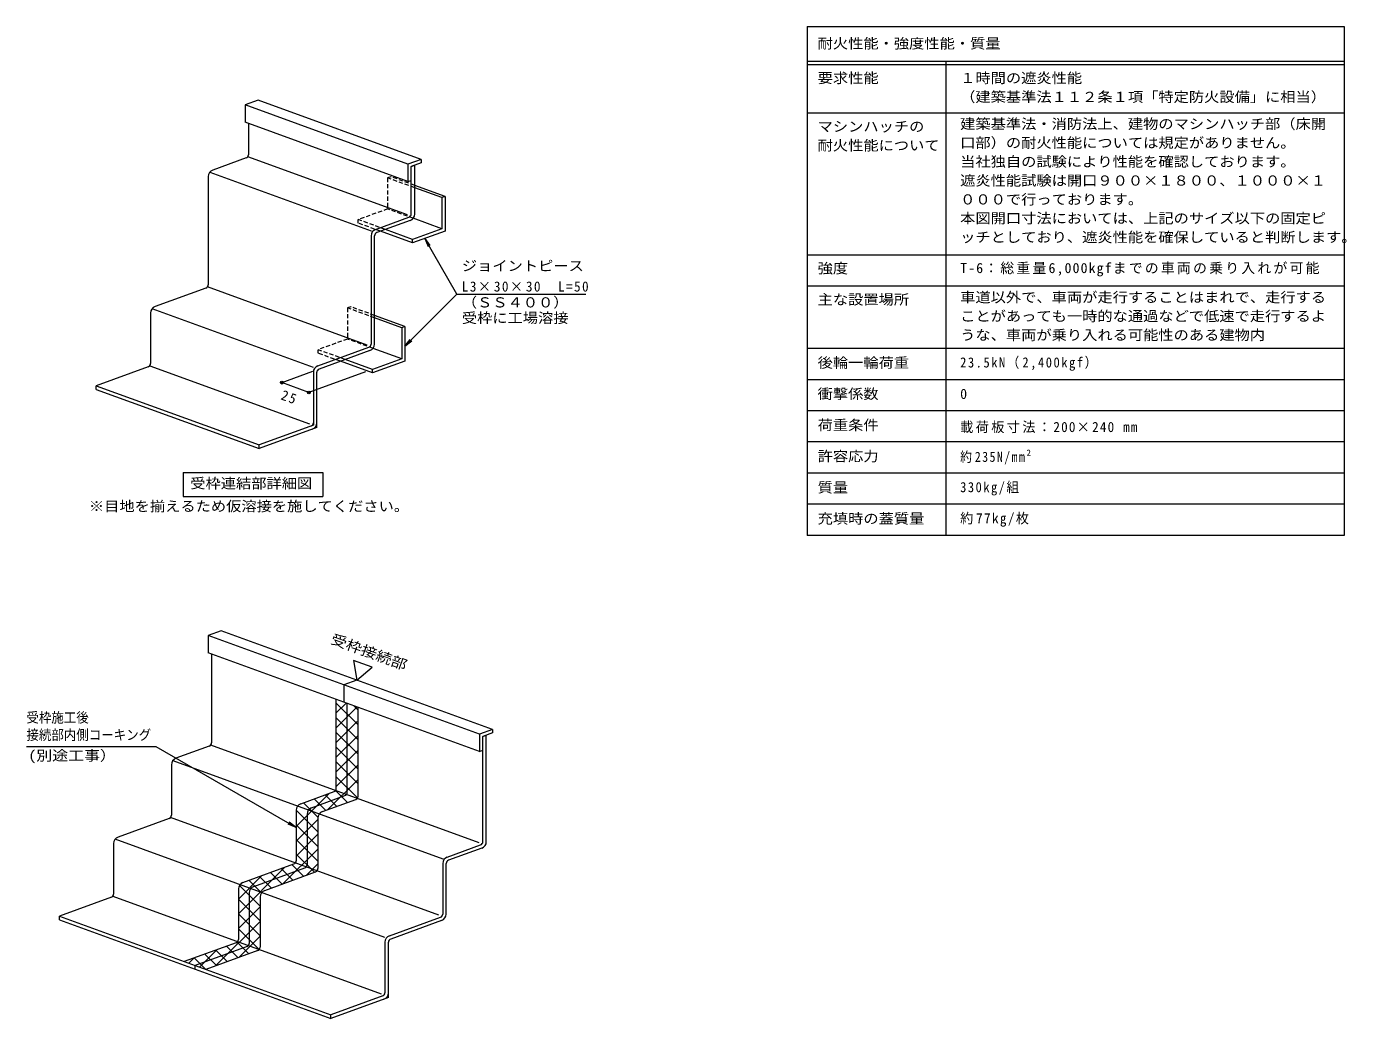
# Model space of a CAD drawing. Units: millimetres on the paper, enlarged 2 times, with parts at other scales. Extents: x -751 to 782, y -550 to 532.
# Drawn here: x 20 to 782, y -41 to 532 of the extents above; entities that cross this region are included whole.
import ezdxf
from ezdxf.enums import TextEntityAlignment as Align

# ---------------------------------------------------------------- set-up
doc = ezdxf.new("R2010")
doc.units = ezdxf.units.MM
doc.header["$LTSCALE"] = 2
doc.header["$PDMODE"] = 32
doc.header["$PDSIZE"] = 1.6
doc.linetypes.add('DASHED1', pattern=[1.8, 1.2, -0.6])
for name, color, linetype, lineweight in [('E-1', 2, 'Continuous', 9), ('E-2', 7, 'Continuous', 9), ('E-3', 4, 'Continuous', 9), ('E-5', 7, 'Continuous', 9), ('E-A', 5, 'Continuous', 5), ('E-F', 7, 'Continuous', 9), ('F-5_F-5ﾚｲﾔ', 7, 'Continuous', 9), ('F-F_F-Fﾚｲﾔ', 2, 'Continuous', 9)]:
    doc.layers.add(name, color=color, linetype=linetype, lineweight=lineweight)
doc.styles.add('ＭＳ ゴシック', font='')
doc.styles.get('ＭＳ ゴシック').set_extended_font_data('MS Gothic')

msp = doc.modelspace()

# ---------------------------------------------------------------- linework, layer by layer
at = {"layer": 'E-1'}
for p, q in [((148.463, 475.933), (148.463, 457.902)), ((147.147, 456.022), (127.916, 449.023)), ((240.216, 423.106), (148.03, 456.659)), ((242.432, 451.099), (244.437, 451.829)), ((242.432, 423.7), (242.432, 451.099)), ((244.437, 423.696), (244.437, 451.829)), ((125.284, 445.264), (125.284, 382.798)), ((126.15, 447.749), (219.253, 413.863)), ((221.885, 414.821), (241.116, 421.82)), ((241.805, 419.938), (222.574, 412.938)), ((219.253, 411.062), (219.253, 348.596)), ((221.258, 348.593), (221.258, 411.059)), ((217.037, 348.003), (124.851, 381.556)), ((123.968, 380.919), (94.588, 370.226)), ((91.956, 366.467), (91.956, 337.335)), ((185.925, 335.066), (92.822, 368.952)), ((188.557, 336.024), (217.937, 346.717)), ((218.626, 344.834), (189.246, 334.141)), ((90.64, 335.455), (60.633, 324.534)), ((91.523, 336.092), (183.709, 302.539)), ((185.925, 332.265), (185.925, 301.732)), ((187.93, 300.329), (187.93, 332.262)), ((60.633, 324.534), (154.602, 290.332)), ((60.633, 322.4), (60.633, 324.534)), ((60.633, 322.4), (154.602, 288.198)), ((185.925, 301.732), (154.602, 290.332)), ((187.93, 300.329), (154.602, 288.198)), ((154.602, 288.198), (154.602, 290.332)), ((127.154, 169.634), (127.154, 118.269)), ((205.462, 89.767), (205.462, 141.132)), ((283.769, 121.999), (285.774, 122.728)), ((283.769, 61.266), (283.769, 121.999)), ((285.774, 61.262), (285.774, 122.728)), ((125.838, 116.39), (106.607, 109.39)), ((281.553, 60.672), (126.721, 117.026)), ((104.841, 108.117), (260.59, 51.429)), ((103.975, 105.631), (103.975, 76.499)), ((184.914, 80.888), (204.146, 87.888)), ((182.282, 77.13), (182.282, 47.998)), ((102.659, 74.62), (73.279, 63.926)), ((258.374, 18.902), (103.542, 75.256)), ((227.262, 5.965), (71.513, 62.653)), ((70.647, 60.168), (70.647, 31.036)), ((263.222, 52.387), (282.453, 59.386)), ((283.142, 57.504), (263.911, 50.504)), ((151.587, 35.425), (180.966, 46.118)), ((260.59, 48.628), (260.59, 19.496)), ((262.595, 19.493), (262.595, 48.625)), ((148.955, 31.666), (148.955, 2.534)), ((69.331, 29.156), (39.324, 18.235)), ((70.214, 29.793), (225.046, -26.562)), ((39.324, 18.235), (195.939, -38.769)), ((39.324, 16.101), (39.324, 18.235)), ((39.324, 16.101), (195.939, -40.902)), ((229.894, 6.923), (259.274, 17.617)), ((259.963, 15.734), (230.583, 5.04)), ((147.639, 0.655), (117.632, -10.267)), ((227.262, 3.164), (227.262, -25.968)), ((229.267, -28.772), (229.267, 3.161)), ((117.632, -12.4), (117.632, -10.267)), ((225.946, -27.847), (195.939, -38.769)), ((229.267, -28.772), (195.939, -40.902)), ((195.939, -40.902), (195.939, -38.769))]:
    msp.add_line(p, q, dxfattribs=at)
for centre, radius, start, end in [((146.463, 457.902), 2, 290, 0), ((129.284, 445.264), 4, 110, 180), ((240.432, 423.7), 2, 290, 0), ((240.437, 423.696), 4, 290, 0), ((223.253, 411.062), 4, 110, 180), ((223.258, 411.059), 2, 110, 180), ((123.284, 382.798), 2, 290, 0), ((95.956, 366.467), 4, 110, 180), ((217.253, 348.596), 2, 290, 0), ((217.258, 348.593), 4, 290, 0), ((89.956, 337.335), 2, 290, 0), ((189.925, 332.265), 4, 110, 180), ((189.93, 332.262), 2, 110, 180), ((183.925, 303.133), 2, 290, 0), ((183.93, 303.129), 4, 290, 0), ((125.154, 118.269), 2, 290, 0), ((107.975, 105.631), 4, 110, 180), ((203.462, 89.767), 2, 290, 0), ((101.975, 76.499), 2, 290, 0), ((186.282, 77.13), 4, 110, 180), ((74.647, 60.168), 4, 110, 180), ((281.769, 61.266), 2, 290, 0), ((281.774, 61.262), 4, 290, 0), ((180.282, 47.998), 2, 290, 0), ((264.59, 48.628), 4, 110, 180), ((264.595, 48.625), 2, 110, 180), ((68.647, 31.036), 2, 290, 0), ((152.955, 31.666), 4, 110, 180), ((258.59, 19.496), 2, 290, 0), ((258.595, 19.493), 4, 290, 0), ((146.955, 2.534), 2, 290, 0), ((231.262, 3.164), 4, 110, 180), ((231.267, 3.161), 2, 110, 180), ((225.262, -25.968), 2, 290, 0), ((225.267, -25.971), 4, 290, 0)]:
    msp.add_arc(centre, radius, start, end, dxfattribs=at)
at = {"layer": 'E-2'}
for p, q in [((250.196, 409.535), (252.109, 404.916)), ((268.801, 377.309), (343.138, 377.309)), ((238.799, 347.306), (242.766, 350.35))]:
    msp.add_line(p, q, dxfattribs=at)
for points in [[(268.801, 377.309), (250.196, 409.535), (253.239, 405.568)], [(268.801, 377.309), (238.799, 347.306), (241.843, 351.273)]]:
    msp.add_lwpolyline(points, dxfattribs=at)
at = {"layer": 'E-3'}
for p, q in [((240.553, 452.415), (146.584, 486.617)), ((240.553, 442.415), (146.584, 476.617)), ((248.07, 453.151), (242.432, 451.099)), ((248.07, 455.151), (248.07, 453.151)), ((281.89, 123.315), (125.274, 180.318)), ((281.89, 113.315), (125.274, 170.318)), ((211.1, 154.552), (203.582, 151.816)), ((203.582, 151.816), (203.582, 141.816)), ((289.407, 124.051), (283.769, 121.999)), ((289.407, 126.051), (289.407, 124.051))]:
    msp.add_line(p, q, dxfattribs=at)
for points in [[(248.07, 455.151), (154.101, 489.353), (146.584, 486.617), (146.584, 476.617)], [(248.07, 455.151), (240.553, 452.415), (240.553, 442.415)], [(240.553, 442.415), (242.432, 443.099), (242.432, 451.099)], [(289.407, 126.051), (132.792, 183.054), (125.274, 180.318), (125.274, 170.318)], [(289.407, 126.051), (281.89, 123.315), (281.89, 113.315)], [(281.89, 113.315), (283.769, 113.999), (283.769, 121.999)]]:
    msp.add_lwpolyline(points, dxfattribs=at)
at = {"layer": 'E-5'}
for p, q in [((110.803, 274.473), (110.803, 260.473)), ((110.803, 274.473), (191.404, 274.473)), ((191.404, 274.473), (191.404, 260.473)), ((110.803, 260.473), (191.404, 260.473)), ((176.018, 69.433), (172.051, 72.477))]:
    msp.add_line(p, q, dxfattribs=at)
msp.add_lwpolyline([(219.945, 161.975), (209.095, 165.924), (211.1, 154.552)], close=True, dxfattribs=at)
msp.add_lwpolyline([(20.308, 116.192), (95.029, 116.192), (176.018, 69.433), (171.398, 71.347)], dxfattribs=at)
at = {"layer": 'E-A', "linetype": 'DASHED1'}
for p, q in [((230.655, 445.224), (228.775, 444.54)), ((244.437, 438.84), (228.775, 444.54)), ((228.775, 444.54), (228.775, 426.596)), ((244.437, 440.208), (230.655, 445.224)), ((211.861, 418.384), (211.861, 420.439)), ((227.522, 414.739), (211.861, 420.439)), ((224.698, 413.711), (211.861, 418.384)), ((207.476, 370.121), (205.596, 369.437)), ((221.258, 363.736), (205.596, 369.437)), ((205.596, 369.437), (205.596, 351.493)), ((221.258, 365.105), (207.476, 370.121)), ((188.682, 343.28), (188.682, 345.336)), ((204.343, 339.636), (188.682, 345.336)), ((201.519, 338.608), (188.682, 343.28))]:
    msp.add_line(p, q, dxfattribs=at)
at = {"layer": 'E-A'}
for p, q in [((261.978, 433.823), (244.437, 440.208)), ((260.099, 433.139), (244.437, 438.84)), ((261.978, 433.823), (260.099, 433.139)), ((260.099, 433.139), (260.099, 415.195)), ((260.099, 415.195), (243.571, 421.211)), ((243.184, 406.983), (224.698, 413.711)), ((243.184, 409.039), (227.522, 414.739)), ((260.099, 415.195), (243.184, 409.039)), ((243.184, 406.983), (243.184, 409.039)), ((238.799, 358.72), (221.258, 365.105)), ((236.919, 358.036), (221.258, 363.736)), ((238.799, 358.72), (236.919, 358.036)), ((236.919, 358.036), (236.919, 340.092)), ((236.919, 340.092), (220.392, 346.108)), ((220.005, 331.88), (201.519, 338.608)), ((220.005, 333.936), (204.343, 339.636)), ((236.919, 340.092), (220.005, 333.936)), ((220.005, 331.88), (220.005, 333.936)), ((199.197, 135.559), (204.954, 141.317)), ((199.197, 141.193), (211.726, 128.664)), ((199.197, 127.074), (211.175, 139.053)), ((209.049, 139.826), (211.726, 137.149)), ((199.197, 132.708), (211.646, 120.259)), ((199.197, 118.589), (211.175, 130.567)), ((198.968, 124.452), (211.726, 111.694)), ((199.197, 110.104), (211.726, 122.633)), ((198.968, 115.966), (211.726, 103.208)), ((198.968, 107.481), (211.726, 94.723)), ((199.197, 101.618), (211.726, 114.148)), ((199.197, 93.133), (211.726, 105.662)), ((194.29, 79.741), (211.726, 97.177)), ((199.197, 98.767), (211.465, 86.499)), ((176.018, 69.954), (195.289, 89.225)), ((186.487, 86.021), (193.174, 79.334)), ((192.708, 88.285), (199.395, 81.599)), ((198.723, 90.755), (205.616, 83.863)), ((176.018, 79.52), (188.547, 66.99)), ((180.266, 83.757), (188.547, 75.476)), ((176.018, 61.469), (188.547, 73.998)), ((176.018, 71.034), (188.547, 58.505)), ((176.018, 52.983), (188.547, 65.513)), ((176.018, 62.549), (188.547, 50.02)), ((168.563, 37.044), (188.547, 57.027)), ((176.018, 54.064), (186.507, 43.575)), ((142.69, 19.656), (169.562, 46.528)), ((167.378, 45.733), (174.065, 39.046)), ((173.599, 47.997), (180.286, 41.31)), ((181.904, 41.899), (188.547, 48.542)), ((142.69, 28.141), (156.221, 41.672)), ((148.715, 38.94), (155.956, 31.699)), ((154.936, 41.204), (161.623, 34.517)), ((161.157, 43.469), (167.844, 36.782)), ((143.225, 35.945), (155.219, 23.951)), ((142.69, 27.995), (155.219, 15.465)), ((142.69, 11.17), (155.219, 23.7)), ((142.69, 19.509), (155.219, 6.98)), ((129.496, -10.509), (155.219, 15.214)), ((142.69, 11.024), (154.749, -1.035)), ((135.828, 0.916), (142.514, -5.771)), ((141.96, 3.269), (148.735, -3.507)), ((142.837, -5.653), (155.219, 6.729)), ((114.065, -8.969), (117.154, -5.881)), ((117.165, -5.877), (123.8, -12.512)), ((120.286, -11.233), (130.495, -1.025)), ((123.386, -3.613), (130.072, -10.299)), ((129.607, -1.348), (136.293, -8.035))]:
    msp.add_line(p, q, dxfattribs=at)
at = {"layer": 'E-A', "color": 7, "lineweight": 9}
for p, q in [((199.197, 92.048), (199.197, 143.412)), ((211.726, 87.487), (211.726, 138.852)), ((178.65, 83.169), (197.881, 90.168)), ((191.179, 78.608), (210.41, 85.608)), ((176.018, 79.41), (176.018, 50.278)), ((188.547, 74.85), (188.547, 45.717)), ((145.322, 37.705), (174.702, 48.398)), ((157.851, 33.145), (187.231, 43.838)), ((142.69, 33.946), (142.69, 4.814)), ((155.219, 29.386), (155.219, 0.254)), ((141.374, 2.935), (111.367, -7.987)), ((153.903, -1.626), (123.896, -12.547))]:
    msp.add_line(p, q, dxfattribs=at)
at = {"layer": 'E-A'}
for points in [[(261.978, 433.823), (261.978, 413.823), (243.184, 406.983)], [(238.799, 358.72), (238.799, 338.72), (220.005, 331.88)]]:
    msp.add_lwpolyline(points, dxfattribs=at)
at = {"layer": 'E-A', "linetype": 'DASHED1'}
for points in [[(243.571, 421.211), (228.775, 426.596), (211.861, 420.439)], [(220.392, 346.108), (205.596, 351.493), (188.682, 345.336)]]:
    msp.add_lwpolyline(points, dxfattribs=at)
at = {"layer": 'E-A', "color": 7, "lineweight": 9}
for centre, radius, start, end in [((197.197, 92.048), 2, 290, 0), ((209.726, 87.487), 2, 290, 0), ((180.018, 79.41), 4, 110, 180), ((192.547, 74.85), 4, 110, 180), ((174.018, 50.278), 2, 290, 0), ((186.547, 45.717), 2, 290, 0), ((146.69, 33.946), 4, 110, 180), ((159.219, 29.386), 4, 110, 180), ((140.69, 4.814), 2, 290, 0), ((153.219, 0.254), 2, 290, 0)]:
    msp.add_arc(centre, radius, start, end, dxfattribs=at)
at = {"layer": 'E-F'}
for p, q in [((185.524, 332.786), (167.09, 326.077)), ((216.07, 332.503), (182.752, 320.377)), ((183.378, 320.605), (167.717, 326.305))]:
    msp.add_line(p, q, dxfattribs=at)
for p in [(167.717, 326.305), (183.378, 320.605)]:
    msp.add_point(p, dxfattribs=at)
at = {"layer": 'F-5_F-5ﾚｲﾔ'}
for p, q in [((781, 532), (781, 238.127)), ((471, 400.127), (781, 400.127)), ((471, 382.127), (781, 382.127)), ((471, 346.127), (781, 346.127))]:
    msp.add_line(p, q, dxfattribs=at)
at = {"layer": 'F-F_F-Fﾚｲﾔ', "color": 7}
for p, q in [((471, 532), (471, 238.127)), ((471, 532), (781, 532)), ((471, 512), (781, 512)), ((551, 512), (551, 238.127)), ((471, 510), (781, 510)), ((471, 482), (781, 482)), ((471, 400.127), (781, 400.127)), ((471, 382.127), (781, 382.127)), ((471, 346.127), (781, 346.127)), ((471, 328.127), (781, 328.127)), ((471, 310.127), (781, 310.127)), ((781, 292.127), (471, 292.127)), ((781, 274.127), (471, 274.127)), ((781, 256.127), (471, 256.127)), ((781, 238.127), (471, 238.127))]:
    msp.add_line(p, q, dxfattribs=at)

# ---------------------------------------------------------------- texts
at = {"layer": 'E-2', "color": 2, "style": 'ＭＳ ゴシック', "width": 1.1}
for s, p in [('ジョイントピース', (271.638, 389.062)), ('（ＳＳ４００）', (271.638, 367.967)), ('受枠に工場溶接', (271.638, 358.977))]:
    msp.add_text(s, height=5.865, dxfattribs=at).set_placement(p, align=Align.BOTTOM_LEFT)
at = {"layer": 'E-2', "color": 2, "insert": (271.638, 378.794), "char_height": 5.865, "attachment_point": 7, "style": 'ＭＳ ゴシック'}
msp.add_mtext('\\T1.22;\\W0.95;L3×30×30\u3000L=50', dxfattribs=at)
at = {"layer": 'E-5', "color": 2, "style": 'ＭＳ ゴシック'}
for s, width, p in [('受枠連結部詳細図', 1.1, (114.891, 263.473)), ('※目地を揃えるため仮溶接を施してください。', 1.1, (56.391, 250.262)), ('受枠施工後', 0.9, (20.308, 128.282)), ('接続部内側コーキング', 0.9, (20.308, 118.24)), ('(別途工事）', 1.15, (21.422, 106.301))]:
    msp.add_text(s, height=5.865, dxfattribs=dict(at, width=width)).set_placement(p, align=Align.BOTTOM_LEFT)
at = {"layer": 'E-F', "color": 2, "style": 'ＭＳ ゴシック', "width": 1.15}
msp.add_text('受枠接続部', height=5.865, rotation=340, dxfattribs=at).set_placement((194.866, 174.275), align=Align.BOTTOM_LEFT)
at = {"layer": 'E-F', "color": 2, "insert": (166.686, 316.673), "char_height": 5.865, "attachment_point": 7, "rotation": 340, "style": 'ＭＳ ゴシック'}
msp.add_mtext('\\T1.27;\\W0.95;25', dxfattribs=at)
at = {"layer": 'F-F_F-Fﾚｲﾔ', "style": 'ＭＳ ゴシック', "width": 1.1}
for s, p in [('耐火性能・強度性能・質量', (477, 517.486)), ('要求性能', (477, 497.5)), ('１時間の遮炎性能', (559.267, 497.5)), ('（建築基準法１１２条１項「特定防火設備」に相当）', (559.267, 486.603)), ('マシンハッチの', (477, 469.5)), ('建築基準法・消防法上、建物のマシンハッチ部（床開', (559.267, 471.007)), ('耐火性能について', (477, 458.603)), ('口部）の耐火性能については規定がありません。', (559.267, 460.111)), ('当社独自の試験により性能を確認しております。', (559.267, 449.214)), ('遮炎性能試験は開口９００×１８００、１０００×１', (559.267, 438.317)), ('０００で行っております。', (559.267, 427.42)), ('本図開口寸法においては、上記のサイズ以下の固定ピ', (559.267, 416.524)), ('ッチとしており、遮炎性能を確保していると判断します。', (559.267, 405.627)), ('強度', (477, 387.627)), ('主な設置場所', (477, 369.627)), ('車道以外で、車両が走行することはまれで、走行する', (559.267, 370.913)), ('ことがあっても一時的な通過などで低速で走行するよ', (559.267, 360.016)), ('うな、車両が乗り入れる可能性のある建物内', (559.267, 349.12)), ('後輪一輪荷重', (477, 333.127)), ('衝撃係数', (477, 315.127)), ('荷重条件', (477, 297.127)), ('許容応力', (477, 279.127)), ('質量', (477, 261.127)), ('充填時の蓋質量', (477, 243.127))]:
    msp.add_text(s, height=5.865, dxfattribs=at).set_placement(p, align=Align.BOTTOM_LEFT)
at = {"layer": 'F-F_F-Fﾚｲﾔ', "style": 'ＭＳ ゴシック'}
msp.add_text('0', height=5.865, dxfattribs=at).set_placement((559.267, 315.127), align=Align.BOTTOM_LEFT)
at = {"layer": 'F-F_F-Fﾚｲﾔ', "char_height": 5.865, "attachment_point": 7, "style": 'ＭＳ ゴシック'}
for s, insert in [('\\T1.16;T-6：総重量6,000kgfまでの車両の乗り入れが可能', (559.267, 387.627)), ('\\T1.25;\\W0.9;23.5kN（2,400kgf）', (559.267, 333.127)), ('\\T1.18;\\W0.95;載荷板寸法：200×240\\~mm', (559.267, 297.127)), ('\\T1.25;\\W0.85;約235N/mm²', (559.267, 279.127)), ('\\T1.24;\\W0.9;330kg/組', (559.267, 261.127)), ('\\T1.21;\\W0.95;約77kg/枚', (559.267, 243.127))]:
    msp.add_mtext(s, dxfattribs=dict(at, insert=insert))

doc.saveas('drawing.dxf')
